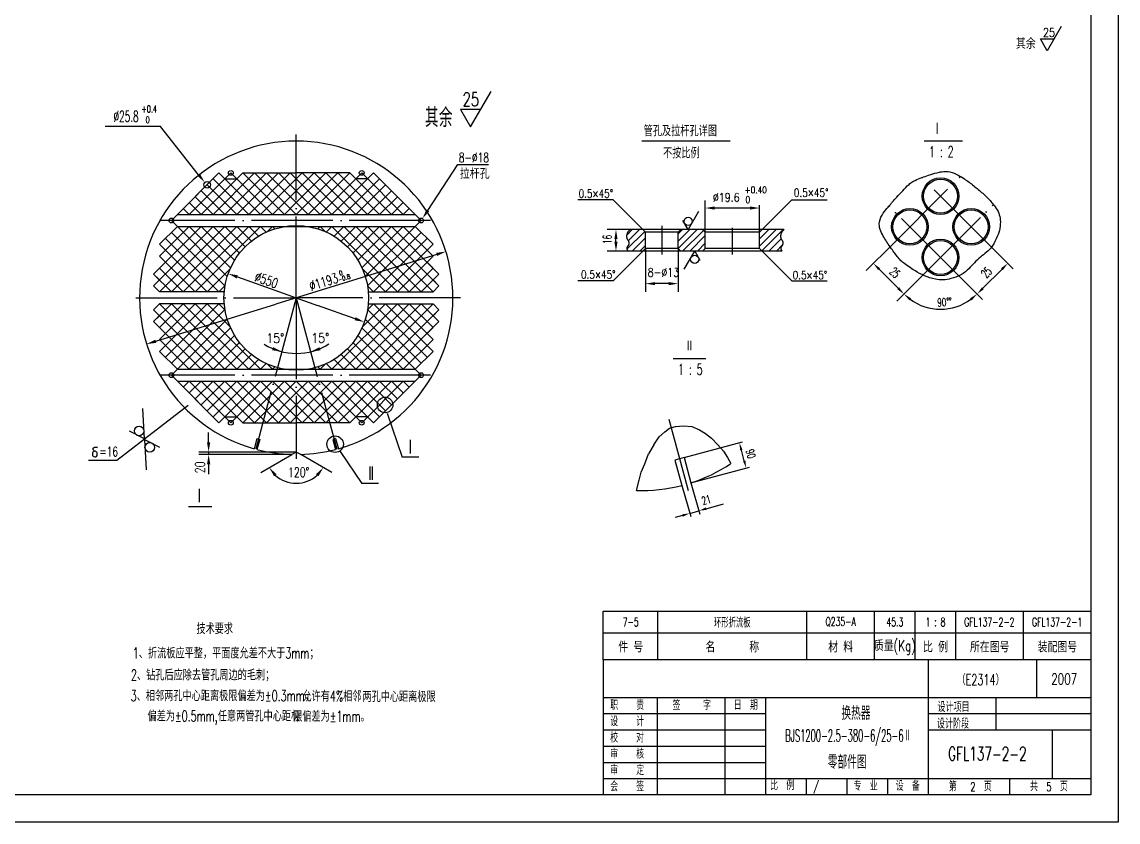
# Model space of a CAD drawing. Extents: x -955 to 1252, y 69 to 1417.
# Drawn here: x 829.6 to 1234.2, y 823 to 1118.2 of the extents above; entities that cross this region are included whole.
import ezdxf
from ezdxf.enums import TextEntityAlignment as Align

# ---------------------------------------------------------------- set-up
doc = ezdxf.new("R2010")
doc.units = 0
doc.header["$MEASUREMENT"] = 0
doc.linetypes.add('DASHDOT-M', pattern=[36, 30, -3, 0, -3])
doc.linetypes.add('DIVIDE-M', pattern=[39, 30, -3, 0, -3, 0, -3])
doc.layers.get('0').update_dxf_attribs({"linetype": 'CONTINUOUS'})
for name, color, linetype in [('CDR_DWG1', 4, 'CONTINUOUS'), ('CDR_DWG2', 2, 'CONTINUOUS'), ('CDR_DWG3', 1, 'DASHDOT-M'), ('CDR_DWG4', 3, 'DIVIDE-M')]:
    doc.layers.add(name, color=color, linetype=linetype)
doc.styles.add('HZ', font='romans', dxfattribs={"width": 0.7, "bigfont": 'hz'})

msp = doc.modelspace()

# ---------------------------------------------------------------- linework, layer by layer
for p, q in [((1234.19, 1416.96), (1234.19, 822.96)), ((995.12, 1079.53), (1002.85, 1092.57)), ((998.83, 1085.86), (991.44, 1085.86)), ((991.44, 1085.86), (995.12, 1079.53)), ((880.75, 1079.63), (860.35, 1079.63)), ((894.82, 1061.84), (880.75, 1079.63)), ((1162.57, 1074.31), (1176.82, 1074.31)), ((979.42, 1048.68), (990.54, 1065.57)), ((990.54, 1065.57), (1001.81, 1065.57)), ((884.77, 1044.95), (902.32, 1062.51)), ((891.35, 1047.14), (906.71, 1062.51)), ((895.74, 1047.14), (911.1, 1062.51)), ((900.13, 1047.14), (915.49, 1062.51)), ((913.3, 1047.14), (900.13, 1060.31)), ((917.69, 1047.14), (902.32, 1062.51)), ((904.52, 1047.14), (919.88, 1062.51)), ((922.08, 1047.14), (906.71, 1062.51)), ((908.91, 1047.14), (924.27, 1062.51)), ((926.47, 1047.14), (911.1, 1062.51)), ((913.3, 1047.14), (928.66, 1062.51)), ((930.86, 1047.14), (915.49, 1062.51)), ((917.69, 1047.14), (930.86, 1060.31)), ((930.86, 1051.53), (919.88, 1062.51)), ((930.86, 1055.92), (924.27, 1062.51)), ((930.86, 1060.31), (928.66, 1062.51)), ((930.86, 1051.53), (941.83, 1062.51)), ((930.86, 1047.14), (946.22, 1062.51)), ((930.86, 1060.31), (933.05, 1062.51)), ((930.86, 1055.92), (937.44, 1062.51)), ((944.03, 1047.14), (930.86, 1060.31)), ((948.42, 1047.14), (933.05, 1062.51)), ((935.25, 1047.14), (950.61, 1062.51)), ((952.81, 1047.14), (937.44, 1062.51)), ((939.64, 1047.14), (955, 1062.51)), ((957.2, 1047.14), (941.83, 1062.51)), ((944.03, 1047.14), (959.39, 1062.51)), ((961.59, 1047.14), (946.22, 1062.51)), ((948.42, 1047.14), (961.59, 1060.31)), ((965.98, 1047.14), (950.61, 1062.51)), ((970.37, 1047.14), (955, 1062.51)), ((976.95, 1044.95), (959.39, 1062.51)), ((908.91, 1047.14), (897.94, 1058.12)), ((952.81, 1047.14), (963.78, 1058.12)), ((900.13, 1047.14), (893.55, 1053.73)), ((904.52, 1047.14), (895.74, 1055.92)), ((922.08, 1047.14), (930.86, 1055.92)), ((939.64, 1047.14), (930.86, 1055.92)), ((957.2, 1047.14), (965.98, 1055.92)), ((961.59, 1047.14), (968.17, 1053.73)), ((1047.86, 1052.57), (1034.81, 1052.57)), ((1058.81, 1041.63), (1047.86, 1052.57)), ((1081.81, 1040.63), (1081.81, 1052.31)), ((1102.81, 1041.63), (1113.75, 1052.57)), ((1113.75, 1052.57), (1126.8, 1052.57)), ((891.35, 1047.14), (889.16, 1049.34)), ((895.74, 1047.14), (891.35, 1051.53)), ((926.47, 1047.14), (930.86, 1051.53)), ((935.25, 1047.14), (930.86, 1051.53)), ((965.98, 1047.14), (970.37, 1051.53)), ((970.37, 1047.14), (972.56, 1049.34)), ((1098.31, 1049.55), (1085.31, 1049.55)), ((1101.81, 1040.63), (1101.81, 1050.61)), ((905.38, 1024.33), (884.77, 1044.95)), ((956.33, 1024.33), (976.95, 1044.95)), ((878.18, 1020.8), (900.13, 1042.75)), ((878.18, 1025.19), (895.74, 1042.75)), ((880.38, 1018.61), (904.52, 1042.75)), ((880.38, 1031.78), (891.35, 1042.75)), ((880.38, 1036.17), (886.96, 1042.75)), ((884.77, 1018.61), (908.91, 1042.75)), ((904.54, 1020.78), (884.77, 1040.56)), ((889.16, 1018.61), (913.3, 1042.75)), ((906.6, 1027.51), (891.35, 1042.75)), ((893.55, 1018.61), (917.69, 1042.75)), ((908.12, 1030.37), (895.74, 1042.75)), ((909.93, 1032.95), (900.13, 1042.75)), ((912, 1035.28), (904.52, 1042.75)), ((914.32, 1037.34), (908.91, 1042.75)), ((916.9, 1039.15), (913.3, 1042.75)), ((919.77, 1040.67), (917.69, 1042.75)), ((920.19, 1040.86), (922.08, 1042.75)), ((922.94, 1041.89), (922.08, 1042.75)), ((926.44, 1042.72), (926.47, 1042.75)), ((926.49, 1042.73), (926.47, 1042.75)), ((935.22, 1042.73), (935.25, 1042.75)), ((935.28, 1042.72), (935.25, 1042.75)), ((938.77, 1041.89), (939.64, 1042.75)), ((941.53, 1040.86), (939.64, 1042.75)), ((941.95, 1040.67), (944.03, 1042.75)), ((968.17, 1018.61), (944.03, 1042.75)), ((944.81, 1039.15), (948.42, 1042.75)), ((947.4, 1037.34), (952.81, 1042.75)), ((972.56, 1018.61), (948.42, 1042.75)), ((949.72, 1035.28), (957.2, 1042.75)), ((951.79, 1032.95), (961.59, 1042.75)), ((976.95, 1018.61), (952.81, 1042.75)), ((953.59, 1030.37), (965.98, 1042.75)), ((955.12, 1027.51), (970.37, 1042.75)), ((957.17, 1020.78), (976.95, 1040.56)), ((981.34, 1018.61), (957.2, 1042.75)), ((983.53, 1020.8), (961.59, 1042.75)), ((983.53, 1025.19), (965.98, 1042.75)), ((981.34, 1031.78), (970.37, 1042.75)), ((981.34, 1036.17), (974.76, 1042.75)), ((1054.02, 1041.63), (1045.66, 1041.63)), ((1054.9, 1041.63), (1052.81, 1039.53)), ((1059.51, 1040.93), (1052.92, 1034.34)), ((1057.55, 1041.63), (1053.43, 1037.51)), ((1078.77, 1041.63), (1071.77, 1034.63)), ((1076.12, 1041.63), (1071.81, 1037.32)), ((1073.46, 1041.63), (1071.81, 1039.97)), ((1081.11, 1041.32), (1073.42, 1033.63)), ((1091.81, 1042.26), (1091.81, 1032.36)), ((1105.28, 1041.63), (1101.81, 1038.15)), ((1107.94, 1041.63), (1101.81, 1035.5)), ((1110.59, 1041.63), (1102.7, 1033.73)), ((897.94, 1018.61), (880.38, 1036.17)), ((902.32, 1018.61), (882.57, 1038.36)), ((959.39, 1018.61), (979.15, 1038.36)), ((963.78, 1018.61), (981.34, 1036.17)), ((1048.86, 1037.13), (1048.86, 1038.13)), ((1059.81, 1038.57), (1054.86, 1033.63)), ((1081.81, 1039.36), (1076.07, 1033.63)), ((1081.81, 1036.53), (1078.9, 1033.63)), ((1109.8, 1038.18), (1105.24, 1033.63)), ((1110.24, 1035.79), (1108.07, 1033.63)), ((1150.87, 1036.13), (1141.26, 1026.53)), ((1186.75, 1035.84), (1195.44, 1027.15)), ((893.55, 1018.61), (880.38, 1031.78)), ((982.7, 1032.44), (938.39, 1018.74)), ((968.17, 1018.61), (981.34, 1031.78)), ((1053.37, 1033.63), (1045.66, 1033.63)), ((1058.81, 1033.63), (1047.86, 1022.68)), ((1059.81, 1035.75), (1057.69, 1033.63)), ((1059.81, 1034.63), (1059.81, 1018.65)), ((1071.81, 1034.63), (1071.81, 1018.65)), ((1102.81, 1033.63), (1113.75, 1022.68)), ((884.77, 1018.61), (878.18, 1025.19)), ((889.16, 1018.61), (880.38, 1027.39)), ((897.94, 1018.61), (906.41, 1027.08)), ((909.11, 1024.14), (922.98, 1019.21)), ((963.78, 1018.61), (955.31, 1027.08)), ((972.56, 1018.61), (981.34, 1027.39)), ((976.95, 1018.61), (983.53, 1025.19)), ((1153.05, 1019.93), (1145.98, 1027)), ((1162.18, 1024.82), (1152.57, 1015.21)), ((1175.43, 1024.53), (1184.12, 1015.84)), ((1184.29, 1019.94), (1191.36, 1027.01)), ((880.38, 1018.61), (878.18, 1020.8)), ((902.32, 1018.61), (904.55, 1020.84)), ((959.39, 1018.61), (957.16, 1020.84)), ((981.34, 1018.61), (983.53, 1020.8)), ((1047.86, 1022.68), (1034.81, 1022.68)), ((1068.31, 1021.65), (1063.31, 1021.65)), ((1113.75, 1022.68), (1126.8, 1022.68)), ((922.98, 1019.21), (938.73, 1013.62)), ((938.39, 1018.74), (923.33, 1014.09)), ((880.38, 1014.22), (878.18, 1012.02)), ((884.77, 1014.22), (878.18, 1007.63)), ((878.18, 1012.02), (900.13, 990.08)), ((879.02, 1000.39), (923.33, 1014.09)), ((880.38, 1014.22), (904.52, 990.08)), ((893.55, 1014.22), (880.38, 1001.05)), ((897.94, 1014.22), (880.38, 996.66)), ((889.16, 1014.22), (880.38, 1005.44)), ((902.32, 1014.22), (882.57, 994.47)), ((884.77, 1014.22), (908.91, 990.08)), ((904.54, 1012.05), (884.77, 992.27)), ((889.16, 1014.22), (913.3, 990.08)), ((893.55, 1014.22), (917.69, 990.08)), ((897.94, 1014.22), (906.41, 1005.74)), ((902.32, 1014.22), (904.55, 1011.99)), ((952.6, 1008.69), (938.73, 1013.62)), ((968.17, 1014.22), (944.03, 990.08)), ((972.56, 1014.22), (948.42, 990.08)), ((976.95, 1014.22), (952.81, 990.08)), ((963.78, 1014.22), (955.31, 1005.74)), ((959.39, 1014.22), (957.16, 1011.99)), ((957.17, 1012.05), (976.95, 992.27)), ((981.34, 1014.22), (957.2, 990.08)), ((959.39, 1014.22), (979.15, 994.47)), ((983.53, 1012.02), (961.59, 990.08)), ((963.78, 1014.22), (981.34, 996.66)), ((968.17, 1014.22), (981.34, 1001.05)), ((972.56, 1014.22), (981.34, 1005.44)), ((976.95, 1014.22), (983.53, 1007.63)), ((981.34, 1014.22), (983.53, 1012.02)), ((878.18, 1007.63), (895.74, 990.08)), ((905.38, 1008.5), (884.77, 987.88)), ((956.33, 1008.5), (976.95, 987.88)), ((983.53, 1007.63), (965.98, 990.08)), ((906.6, 1005.32), (891.35, 990.08)), ((955.12, 1005.32), (970.37, 990.08)), ((880.38, 1001.05), (891.35, 990.08)), ((908.12, 1002.46), (895.74, 990.08)), ((909.93, 999.88), (900.13, 990.08)), ((951.79, 999.88), (961.59, 990.08)), ((953.59, 1002.46), (965.98, 990.08)), ((981.34, 1001.05), (970.37, 990.08)), ((880.38, 996.66), (886.96, 990.08)), ((912, 997.55), (904.52, 990.08)), ((914.32, 995.49), (908.91, 990.08)), ((947.4, 995.49), (952.81, 990.08)), ((949.72, 997.55), (957.2, 990.08)), ((981.34, 996.66), (974.76, 990.08)), ((916.9, 993.68), (913.3, 990.08)), ((919.77, 992.15), (917.69, 990.08)), ((920.19, 991.97), (922.08, 990.08)), ((941.53, 991.97), (939.64, 990.08)), ((941.95, 992.15), (944.03, 990.08)), ((944.81, 993.68), (948.42, 990.08)), ((1069.93, 994.01), (1082.03, 994.01)), ((884.77, 987.88), (902.32, 970.32)), ((922.94, 990.94), (922.08, 990.08)), ((926.44, 990.11), (926.47, 990.08)), ((926.49, 990.1), (926.47, 990.08)), ((935.22, 990.1), (935.25, 990.08)), ((935.28, 990.11), (935.25, 990.08)), ((938.77, 990.94), (939.64, 990.08)), ((976.95, 987.88), (959.39, 970.32)), ((891.35, 985.69), (889.16, 983.49)), ((895.74, 985.69), (891.35, 981.3)), ((891.35, 985.69), (906.71, 970.32)), ((900.13, 985.69), (893.55, 979.1)), ((904.52, 985.69), (895.74, 976.91)), ((895.74, 985.69), (911.1, 970.32)), ((908.91, 985.69), (897.94, 974.71)), ((913.3, 985.69), (900.13, 972.52)), ((900.13, 985.69), (915.49, 970.32)), ((917.69, 985.69), (902.32, 970.32)), ((904.52, 985.69), (919.88, 970.32)), ((922.08, 985.69), (906.71, 970.32)), ((908.91, 985.69), (924.27, 970.32)), ((926.47, 985.69), (911.1, 970.32)), ((913.3, 985.69), (928.66, 970.32)), ((930.86, 985.69), (915.49, 970.32)), ((917.69, 985.69), (930.86, 972.52)), ((922.08, 985.69), (930.86, 976.91)), ((926.47, 985.69), (930.86, 981.3)), ((930.86, 985.69), (946.22, 970.32)), ((944.03, 985.69), (930.86, 972.52)), ((939.64, 985.69), (930.86, 976.91)), ((935.25, 985.69), (930.86, 981.3)), ((948.42, 985.69), (933.05, 970.32)), ((935.25, 985.69), (950.61, 970.32)), ((952.81, 985.69), (937.44, 970.32)), ((939.64, 985.69), (955, 970.32)), ((957.2, 985.69), (941.83, 970.32)), ((944.03, 985.69), (959.39, 970.32)), ((961.59, 985.69), (946.22, 970.32)), ((948.42, 985.69), (961.59, 972.52)), ((965.98, 985.69), (950.61, 970.32)), ((952.81, 985.69), (963.78, 974.71)), ((970.37, 985.69), (955, 970.32)), ((957.2, 985.69), (965.98, 976.91)), ((961.59, 985.69), (968.17, 979.1)), ((965.98, 985.69), (970.37, 981.3)), ((970.37, 985.69), (972.56, 983.49)), ((930.86, 981.3), (919.88, 970.32)), ((930.86, 981.3), (941.83, 970.32)), ((890.96, 976.66), (864.58, 956.36)), ((874.8, 964.39), (874.19, 975.54)), ((930.86, 976.91), (924.27, 970.32)), ((930.86, 976.91), (937.44, 970.32)), ((930.86, 972.52), (928.66, 970.32)), ((930.86, 972.52), (933.05, 970.32)), ((964.4, 973.83), (969.99, 957.61)), ((874.8, 964.39), (869.27, 967.2)), ((874.82, 964.13), (875.43, 952.98)), ((874.82, 964.13), (880.35, 961.32)), ((898.51, 963.12), (898.51, 966.72)), ((916.33, 964.47), (915.33, 960.72)), ((916.33, 964.47), (917.36, 964.19)), ((917.36, 964.19), (916.36, 960.44)), ((945.39, 964.47), (944.35, 964.19)), ((944.35, 964.19), (945.36, 960.44)), ((945.39, 964.47), (946.39, 960.72)), ((1074.02, 957.47), (1095.62, 963.26)), ((855.7, 959.2), (855.61, 958.96)), ((855.61, 958.96), (855.66, 958.43)), ((855.83, 959.42), (855.7, 959.2)), ((856.06, 959.61), (855.83, 959.42)), ((855.93, 960.55), (855.94, 960.91)), ((856.06, 960.23), (855.93, 960.55)), ((855.94, 960.91), (856.07, 961.1)), ((856.29, 960), (856.06, 960.23)), ((856.2, 959.77), (856.06, 959.61)), ((856.07, 961.1), (856.36, 961.29)), ((856.55, 959.85), (856.2, 959.77)), ((856.6, 959.83), (856.29, 960)), ((856.36, 961.29), (856.6, 961.32)), ((856.6, 961.32), (857.44, 961.32)), ((856.82, 959.73), (856.6, 959.83)), ((857.01, 959.61), (856.82, 959.73)), ((857.21, 959.44), (857.01, 959.61)), ((857.38, 959.2), (857.21, 959.44)), ((857.41, 958.88), (857.38, 959.2)), ((930.86, 959.52), (894.91, 959.52)), ((898.51, 959.52), (898.51, 958.58)), ((930.86, 959.52), (929.22, 958.58)), ((932.5, 958.58), (930.86, 959.52)), ((947.1, 959.67), (955.07, 947.85)), ((1096.19, 956.32), (1095.14, 960.23)), ((864.58, 956.36), (854.23, 956.36)), ((855.66, 958.43), (855.69, 958.26)), ((855.69, 958.26), (855.86, 958.04)), ((855.86, 958.04), (856.12, 957.87)), ((856.12, 957.87), (856.49, 957.75)), ((856.49, 957.75), (856.86, 957.78)), ((856.86, 957.78), (857.16, 957.9)), ((857.16, 957.9), (857.38, 958.18)), ((857.38, 958.18), (857.41, 958.88)), ((929.22, 958.58), (894.91, 958.58)), ((898.51, 954.98), (898.51, 951.38)), ((917.75, 951.95), (929.22, 958.58)), ((943.97, 951.95), (932.5, 958.58)), ((976.14, 957.61), (969.99, 957.61)), ((1076.52, 948.15), (1098.12, 953.94)), ((961.22, 947.85), (955.07, 947.85)), ((1073.14, 947.18), (1076.45, 935.67)), ((1076.52, 948.15), (1079.82, 936.64)), ((891.12, 939.44), (899.7, 939.44)), ((1082.17, 938.61), (1088.56, 940.45)), ((1073.41, 936.1), (1070.72, 935.33)), ((1076.1, 936.87), (1079.48, 937.84)), ((1044.19, 892.78), (1224.3, 892.78)), ((1044.19, 882.99), (1224.19, 882.99)), ((1164.18, 832.99), (1164.18, 882.99)), ((1204.18, 868.99), (1204.18, 882.99)), ((1044.18, 868.99), (1224.18, 868.99)), ((1064.18, 832.99), (1064.18, 868.99)), ((1089.18, 832.99), (1089.18, 868.99)), ((1104.18, 832.99), (1104.18, 868.99)), ((1189.18, 856.99), (1189.18, 868.99)), ((1189.18, 856.99), (1189.18, 868.99)), ((1044.18, 862.99), (1104.18, 862.99)), ((1164.18, 862.99), (1224.18, 862.99)), ((1044.18, 856.99), (1104.18, 856.99)), ((1164.18, 856.99), (1224.18, 856.99)), ((1209.81, 856.99), (1209.81, 838.99)), ((1044.18, 850.99), (1104.18, 850.99)), ((1044.18, 844.99), (1104.18, 844.99)), ((1044.18, 838.99), (1224.18, 838.99)), ((1119.18, 832.99), (1119.18, 838.99)), ((1134.18, 832.99), (1134.18, 838.99)), ((1149.18, 832.99), (1149.18, 838.99)), ((1194.18, 832.99), (1194.18, 838.99)), ((1234.19, 822.96), (393.19, 822.96))]:
    msp.add_line(p, q)
for points in [[(1213.22, 1116.49), (1208.07, 1107.56), (1205.5, 1112.02), (1210.65, 1112.02)], [(1079.33, 1048.29), (1075.48, 1041.63), (1073.56, 1044.96)], [(1074.06, 1026.96), (1077.91, 1033.63), (1079.83, 1030.29)]]:
    msp.add_lwpolyline(points)
for points, format in [([(1150.02, 1035.28, -0.023977), (1147.52, 1039.19, -0.041569), (1146.39, 1041.61, -0.136871), (1146.15, 1044.46, -0.111271), (1147.54, 1047.66, -0.01502), (1149.28, 1049.88, -0.010523), (1151.92, 1052.93, -0.009998), (1156.4, 1057.7, -0.037701), (1157.71, 1058.84, -0.059647), (1159.29, 1059.76, -0.020375), (1164.27, 1061.67, -0.017092), (1167.34, 1062.59, -0.029449), (1169.16, 1062.96, -0.087448), (1172.08, 1062.86, -0.076351), (1175.21, 1061.67, -0.014588), (1177.49, 1060.3, -0.01865), (1179.2, 1059.1, -0.009886), (1180.93, 1057.74, -0.005092), (1184.21, 1054.99, -0.029478), (1186.25, 1053.03, -0.020788), (1188.85, 1049.97, -0.149114), (1190.7, 1045.15, -0.123357), (1189.62, 1039.04, -0.031047), (1187.77, 1035.52, -0.070606), (1186.66, 1034.16, -0.019019), (1184.49, 1032.31, 0.018662), (1182.28, 1030.43, 0.020772), (1180.13, 1028.28, -0.020092), (1177.91, 1026.06, -0.075492), (1176.1, 1024.84, -0.042645), (1172.5, 1023.49, -0.12342), (1166.74, 1023.32, -0.085917), (1159.12, 1026.44, -0.018798), (1154.98, 1029.27, -0.055143), (1153.72, 1030.43, -0.015916), (1152.37, 1032.09, -0.008606)], "xyb"), ([(930.73, 995.9, 0.25, 0.25, 1), (930.98, 995.9, 0.25, 0.25, 1)], "xyseb")]:
    msp.add_lwpolyline(points, format=format, close=True)
for centre, radius in [((1075.48, 1044.63), 1.5), ((1077.91, 1030.63), 1.5), ((963.65, 976.89), 2.87), ((872.85, 967.28), 1.75), ((876.77, 961.24), 1.75), ((945.21, 962.39), 3.05)]:
    msp.add_circle(centre, radius)
for centre, radius, start, end in [((1168.66, 1031.3), 19.08, 234.0169, 305.9831), ((930.86, 1018.3), 22.4, 238.0142, 302.4223), ((930.86, 1016.41), 57.82, 255.4758, 268.4403), ((930.86, 1016.41), 57.82, 271.5597, 284.5242), ((930.86, 959.52), 11.54, 227.9504, 312.0496)]:
    msp.add_arc(centre, radius, start, end)
for points in [[(895.29, 1062.21), (894.35, 1061.47), (897.06, 1059.02)], [(978.92, 1049.01), (979.92, 1048.35), (977.44, 1045.67)], [(1085.31, 1050.13), (1085.31, 1048.96), (1081.81, 1049.55)], [(1098.31, 1050.13), (1098.31, 1048.96), (1101.81, 1049.55)], [(1048.27, 1038.13), (1049.44, 1038.13), (1048.86, 1041.63)], [(1048.27, 1037.13), (1049.44, 1037.13), (1048.86, 1033.63)], [(982.88, 1031.86), (982.52, 1033.01), (986.14, 1033.5)], [(1146.33, 1027.35), (1145.62, 1026.65), (1143.86, 1029.12)], [(1191.01, 1027.37), (1191.71, 1026.66), (1193.48, 1029.14)], [(908.91, 1023.57), (909.31, 1024.7), (905.72, 1025.34)], [(1063.31, 1022.23), (1063.31, 1021.07), (1059.81, 1021.65)], [(1068.31, 1022.23), (1068.31, 1021.07), (1071.81, 1021.65)], [(1153.4, 1020.28), (1152.69, 1019.58), (1155.17, 1017.81)], [(1183.94, 1020.3), (1184.64, 1019.59), (1182.17, 1017.82)], [(1157.13, 1015.48), (1157.78, 1016.24), (1155.17, 1017.81)], [(1179.55, 1016.24), (1180.2, 1015.48), (1182.16, 1017.81)], [(952.4, 1008.13), (952.8, 1009.26), (956, 1007.49)], [(879.19, 999.82), (878.84, 1000.96), (875.58, 999.33)], [(922.3, 998.23), (921.93, 997.09), (925.53, 996.54)], [(939.43, 998.2), (939.8, 997.06), (936.18, 996.54)], [(899.11, 963.12), (897.91, 963.12), (898.51, 959.52)], [(1095.59, 960.36), (1094.69, 960.11), (1094.42, 962.94)], [(899.11, 954.98), (897.91, 954.98), (898.51, 958.58)], [(1096.64, 956.44), (1095.74, 956.2), (1096.91, 953.62)], [(923.6, 951.33), (922.66, 950.58), (920.87, 953.75)], [(938.12, 951.33), (939.05, 950.58), (940.85, 953.75)], [(1082.04, 939.06), (1082.3, 938.17), (1079.48, 937.84)], [(1073.28, 936.55), (1073.54, 935.65), (1076.1, 936.87)]]:
    msp.add_solid(points)
at = {"layer": 'CDR_DWG1'}
for p, q in [((1224.19, 1406.96), (1224.19, 832.96)), ((886.96, 1047.14), (974.76, 1047.14)), ((886.96, 1042.75), (974.76, 1042.75)), ((1059.26, 1041.63), (1054.02, 1041.63)), ((1059.81, 1040.63), (1058.81, 1041.63)), ((1072.35, 1041.63), (1059.26, 1041.63)), ((1059.81, 1034.63), (1059.81, 1040.63)), ((1071.81, 1040.63), (1059.81, 1040.63)), ((1071.81, 1040.63), (1072.81, 1041.63)), ((1071.81, 1034.63), (1071.81, 1040.63)), ((1081.26, 1041.63), (1072.35, 1041.63)), ((1081.81, 1040.63), (1080.81, 1041.63)), ((1102.35, 1041.63), (1081.26, 1041.63)), ((1081.81, 1034.63), (1081.81, 1040.63)), ((1101.81, 1040.63), (1081.81, 1040.63)), ((1101.81, 1040.63), (1102.81, 1041.63)), ((1101.81, 1034.63), (1101.81, 1040.63)), ((1110.85, 1041.63), (1102.35, 1041.63)), ((1110.2, 1033.63), (1053.37, 1033.63)), ((1059.81, 1034.63), (1058.81, 1033.63)), ((1071.81, 1034.63), (1059.81, 1034.63)), ((1071.81, 1034.63), (1072.81, 1033.63)), ((1081.81, 1034.63), (1080.81, 1033.63)), ((1101.81, 1034.63), (1081.81, 1034.63)), ((1101.81, 1034.63), (1102.81, 1033.63)), ((886.96, 990.08), (974.76, 990.08)), ((886.96, 985.69), (974.76, 985.69)), ((1074.02, 957.47), (1070.63, 956.56)), ((1070.63, 956.56), (1073.14, 947.18)), ((1074.02, 957.47), (1076.52, 948.15)), ((1044.19, 900.78), (1224.3, 900.78)), ((1044.19, 882.78), (1044.19, 900.78)), ((1064.3, 882.78), (1064.3, 900.78)), ((1119.3, 882.78), (1119.3, 900.78)), ((1144.3, 882.78), (1144.3, 900.78)), ((1159.3, 882.78), (1159.3, 900.78)), ((1174.3, 882.78), (1174.3, 900.78)), ((1199.3, 882.78), (1199.3, 900.78)), ((1044.19, 882.99), (1044.19, 832.96)), ((1044.19, 882.99), (1224.19, 882.99)), ((1164.18, 832.99), (1164.18, 882.99)), ((1224.19, 832.96), (418.19, 832.96))]:
    msp.add_line(p, q, dxfattribs=at)
for points in [[(886.96, 1047.14), (902.32, 1062.51), (904.52, 1060.31), (908.91, 1060.31), (911.1, 1062.51), (930.86, 1062.51)], [(974.76, 1047.14), (959.39, 1062.51), (957.2, 1060.31), (952.81, 1060.31), (950.61, 1062.51), (930.86, 1062.51)], [(904.27, 1018.61), (880.38, 1018.61), (878.18, 1020.8), (880.38, 1023), (878.18, 1025.19), (882.57, 1029.58), (880.38, 1031.78), (882.57, 1033.97), (880.38, 1036.17), (886.96, 1042.75)], [(957.44, 1018.61), (981.34, 1018.61), (983.53, 1020.8), (981.34, 1023), (983.53, 1025.19), (979.15, 1029.58), (981.34, 1031.78), (979.15, 1033.97), (981.34, 1036.17), (974.76, 1042.75)], [(904.27, 1014.22), (880.38, 1014.22), (878.18, 1012.02), (880.38, 1009.83), (878.18, 1007.63), (882.57, 1003.25), (880.38, 1001.05), (882.57, 998.86), (880.38, 996.66), (886.96, 990.08)], [(957.44, 1014.22), (981.34, 1014.22), (983.53, 1012.02), (981.34, 1009.83), (983.53, 1007.63), (979.15, 1003.25), (981.34, 1001.05), (979.15, 998.86), (981.34, 996.66), (974.76, 990.08)], [(886.96, 985.69), (902.32, 970.32), (904.52, 972.52), (908.91, 972.52), (911.1, 970.32), (930.86, 970.32)], [(974.76, 985.69), (959.39, 970.32), (957.2, 972.52), (952.81, 972.52), (950.61, 970.32), (930.86, 970.32)]]:
    msp.add_lwpolyline(points, dxfattribs=at)
for centre, radius in [((906.71, 1062.51), 0.873), ((955, 1062.51), 0.873), ((1168.66, 1053.93), 6.75), ((1168.66, 1053.93), 6.25), ((897.94, 1058.12), 1.21), ((1157.35, 1042.61), 6.75), ((1157.35, 1042.61), 6.25), ((1179.98, 1042.61), 6.75), ((1179.98, 1042.61), 6.25), ((884.77, 1044.95), 0.873), ((976.95, 1044.95), 0.873), ((930.86, 1016.41), 26.68), ((1168.66, 1031.3), 6.75), ((1168.66, 1031.3), 6.25), ((884.77, 987.88), 0.873), ((976.95, 987.88), 0.873), ((906.71, 970.32), 0.873), ((955, 970.32), 0.873)]:
    msp.add_circle(centre, radius, dxfattribs=at)
for centre, radius, start, end in [((930.86, 1016.41), 57.82, 285.5815, 254.4185), ((1058.39, 1004.88), 59.55, 287.7181, 303.3559), ((1058.39, 1004.88), 59.55, 268.1273, 284.3399)]:
    msp.add_arc(centre, radius, start, end, dxfattribs=at)
at = {"layer": 'CDR_DWG2'}
msp.add_line((1058.38, 1074.31), (1091, 1074.31), dxfattribs=at)
at = {"layer": 'CDR_DWG3', "linetype": 'DASHDOT-M'}
for p, q in [((930.86, 1016.41), (930.86, 1076.72)), ((1150.02, 1035.28), (1175.97, 1061.23)), ((1187.49, 1035.1), (1161.8, 1060.79)), ((1175.43, 1024.53), (1149.64, 1050.32)), ((1162.18, 1024.82), (1188.17, 1050.81)), ((980.42, 1044.95), (880.34, 1044.95)), ((1065.81, 1043.01), (1065.81, 1032.45)), ((871.64, 1016.41), (930.86, 1016.41)), ((930.86, 1016.41), (915.89, 960.56)), ((930.86, 1016.41), (945.82, 960.56)), ((930.86, 1016.41), (930.86, 956.99)), ((991.49, 1016.41), (930.86, 1016.41)), ((980.42, 987.88), (880.34, 987.88)), ((1068.4, 971.67), (1075.47, 945.27))]:
    msp.add_line(p, q, dxfattribs=at)
at = {"layer": 'CDR_DWG4', "linetype": 'DIVIDE-M'}
for p, q in [((1064.84, 965.12), (1066.91, 966.98)), ((1066.91, 966.98), (1068.6, 968.26)), ((1068.6, 968.26), (1070.86, 968.97)), ((1070.86, 968.97), (1073.83, 969.24)), ((1073.83, 969.24), (1076.83, 968.88)), ((1076.83, 968.88), (1079.69, 967.73)), ((1079.69, 967.73), (1081.85, 966.39)), ((1062.86, 962.14), (1064.84, 965.12)), ((1081.85, 966.39), (1084.06, 964.57)), ((1084.06, 964.57), (1086.42, 962.11)), ((1062.86, 962.14), (1060.82, 958.86)), ((1086.42, 962.11), (1088.55, 959.83)), ((1088.55, 959.83), (1090, 957.51)), ((1058.15, 952.03), (1059.49, 955.12)), ((1059.49, 955.12), (1060.82, 958.86)), ((1090, 957.51), (1091.2, 955.25)), ((1057.37, 949.16), (1058.15, 952.03)), ((1056.45, 945.36), (1057.37, 949.16))]:
    msp.add_line(p, q, dxfattribs=at)
for points in [[(1054.02, 1041.63, 0.09287), (1053.1, 1040.43, 0.107934), (1052.77, 1039.17, 0.198032), (1053.35, 1037.61, -0.243275), (1053.71, 1036.28, -0.177796), (1053.22, 1035.51, 0.2131), (1052.86, 1034.83, 0.1198), (1052.96, 1034.22, 0.101396), (1053.37, 1033.63)], [(1110.85, 1041.63, 0.09287), (1109.93, 1040.43, 0.107934), (1109.61, 1039.17, 0.198032), (1110.18, 1037.61, -0.243275), (1110.54, 1036.28, -0.177796), (1110.06, 1035.51, 0.2131), (1109.69, 1034.83, 0.1198), (1109.79, 1034.22, 0.101396), (1110.2, 1033.63)]]:
    msp.add_lwpolyline(points, format="xyb", dxfattribs=at)

# ---------------------------------------------------------------- texts
at = {"style": 'HZ'}
for s, height, width, p in [('其余', 4, 0.7, (1196.5, 1108.27)), ('25', 3.2, 0.8, (1206.51, 1112.72)), ('%%C25.8', 4, 0.6, (863.42, 1081.38)), ('+0.4', 2.5, 0.6, (873.74, 1084.84)), ('0', 2.5, 0.6, (875.24, 1080.84)), ('I', 4, 0.65, (1166.97, 1076.96)), ('1 : 2', 4, 0.65, (1164.39, 1068.33)), ('8-%%c18', 3.5, 0.7, (990.86, 1066.42)), ('0.5×45%%D', 3, 0.8, (1035.05, 1053.37)), ('+0.40', 2.5, 0.8, (1096.35, 1054.98)), ('0.5×45%%D', 3, 0.8, (1114.52, 1053.71)), ('%%C19.6', 3.2, 0.8, (1084.64, 1051.88)), ('0', 2.5, 0.8, (1096.68, 1051.4)), ('0.5×45%%D', 3, 0.8, (1035.94, 1023.51)), ('8-%%c13', 3.2, 0.8, (1060.55, 1024.22)), ('0.5×45%%D', 3, 0.8, (1114.06, 1023.29)), ('Ⅱ', 4, 0.65, (1074.33, 996.66)), ('1 : 5', 4, 0.65, (1071.75, 988.03)), ('=16', 3.5, 0.7, (858.15, 957.92)), ('120%%D', 3.6, 0.7, (927.84, 950.25)), ('技术要求', 4, 0.65, (894, 892.35)), ('1、折流板应平整，平面度允差不大于3mm；', 4, 0.65, (870.51, 883.32)), ('2、钻孔后应除去管孔周边的毛刺；', 4, 0.65, (869.83, 875.26)), ('（E2314）', 4, 0.65, (1174.56, 873.49)), ('2007', 4, 0.7, (1209.5, 873.73)), ('3、相邻两孔中心距离极限偏差为%%P0.3mm，', 4, 0.65, (869.73, 867.58)), ('允许有4%%%相邻', 4, 0.65, (933.11, 867.43)), ('两孔中心距离极限', 4, 0.65, (955.27, 867.27)), ('职    责', 3.2, 0.7, (1046.74, 864.37)), ('签     字', 3.2, 0.7, (1069.75, 864.32)), ('日  期', 3.2, 0.7, (1092.3, 864.41)), ('设计项目', 3.5, 0.65, (1167.53, 863.61)), ('  偏差为%%p0.5mm,任意两管孔中心距极', 4, 0.65, (872.37, 860.09)), ('限偏差为%%p1mm。', 4, 0.65, (929.7, 859.98)), ('设    计', 3.2, 0.7, (1046.74, 858.37)), ('设计阶段', 3.5, 0.65, (1167.32, 857.46)), ('校    对', 3.2, 0.7, (1046.74, 852.37)), ('审    核', 3.2, 0.7, (1046.74, 846.37)), ('GFL137-2-2', 5, 0.65, (1171.47, 845.67)), ('审    定', 3.2, 0.7, (1046.74, 840.37)), ('会    签', 3.2, 0.7, (1046.74, 834.37)), ('比  例', 3.2, 0.7, (1105.77, 834.8)), ('/', 3.2, 0.7, (1121.73, 834.62)), ('专  业', 3.2, 0.7, (1136.55, 834.59)), ('设  备', 3.2, 0.7, (1152.12, 834.58)), ('第   2  页', 3.2, 0.7, (1171.72, 834.39)), ('共  5  页', 3.2, 0.7, (1201.72, 834.39))]:
    msp.add_text(s, height=height, dxfattribs=dict(at, width=width)).set_placement(p)
for s, height, width, p in [('25', 5, 0.7, (995.29, 1087.13)), ('其', 7, 0.75, (980.87, 1079.42)), ('余', 7, 0.75, (986.03, 1079.42)), ('15%%d', 3.5, 0.85, (923.12, 999.78)), ('15%%d', 3.5, 0.85, (939.7, 999.84)), ('I', 5, 0.7, (972.94, 958.97)), ('I', 5, 0.7, (958.02, 949.22)), ('I', 5, 0.7, (958.84, 949.22)), ('I', 5, 0.7, (895.04, 940.96))]:
    msp.add_text(s, height=height, dxfattribs=dict(at, width=width)).set_placement(p, align=Align.CENTER)
msp.add_text('拉杆孔', height=3.5, dxfattribs=at).set_placement((991.2, 1060.38))
for s, height, rotation, width, p in [('16', 3.2, 90, 0.6, (1047.26, 1036.35)), ('25', 3.2, 45, 0.6, (1185.56, 1023.48)), ('%%c550', 3.6, 340.9645, 0.7, (915.17, 1022.67)), ('%%C1193', 3.6, 17.4402, 0.7, (936.33, 1018.93)), ('-0.8', 1.7, 17.4402, 0.7, (946.49, 1022.19)), ('0', 1.7, 17.4402, 0.7, (946.94, 1024.59)), ('25', 3.2, 315, 0.6, (1149.51, 1025.73)), ('90%%d%%d', 3, 2.8422, 0.65, (1167.54, 1013.19)), ('90', 3, 285, 0.65, (1096.73, 960.08)), ('20', 3.6, 90, 0.7, (897.12, 951.7)), ('21', 3, 16, 0.65, (1080.99, 939.96))]:
    msp.add_text(s, height=height, rotation=rotation, dxfattribs=dict(at, width=width)).set_placement(p)
for s, height, width, p in [('7-5', 3.2, 0.65, (1054.3, 896.78)), ('环形折流板', 3.2, 0.65, (1091.8, 896.78)), ('Q235-A', 3.2, 0.65, (1131.8, 896.78)), ('45.3', 3.2, 0.65, (1151.8, 896.78)), ('1 : 8', 3.2, 0.65, (1166.8, 896.78)), ('GFL137-2-2', 3.2, 0.65, (1186.69, 896.78)), ('GFL137-2-1', 3.2, 0.65, (1211.69, 896.78)), ('质量(Kg)', 4, 0.7, (1151.8, 887.78)), ('件 号', 4, 0.7, (1054.3, 887.78)), ('名      称', 4, 0.7, (1091.8, 887.78)), ('材 料', 4, 0.7, (1131.8, 887.78)), ('比 例', 4, 0.7, (1166.8, 887.78)), ('所在图号', 4, 0.7, (1186.8, 887.78)), ('装配图号', 4, 0.7, (1211.8, 887.78)), ('换热器', 5, 0.65, (1137.42, 863.42)), ('BJS1200-2.5-380-6/25-6Ⅱ', 4.5, 0.5, (1134.64, 854.57)), ('零部件图', 5, 0.65, (1134.19, 845.37))]:
    msp.add_text(s, height=height, dxfattribs=dict(at, width=width)).set_placement(p, align=Align.MIDDLE)
at = {"layer": 'CDR_DWG2', "style": 'HZ', "width": 0.65}
for s, p in [('管孔及拉杆孔详图', (1059.09, 1076.05)), ('不按比例', (1066.24, 1067.88))]:
    msp.add_text(s, height=4, dxfattribs=at).set_placement(p)

doc.saveas('drawing.dxf')
